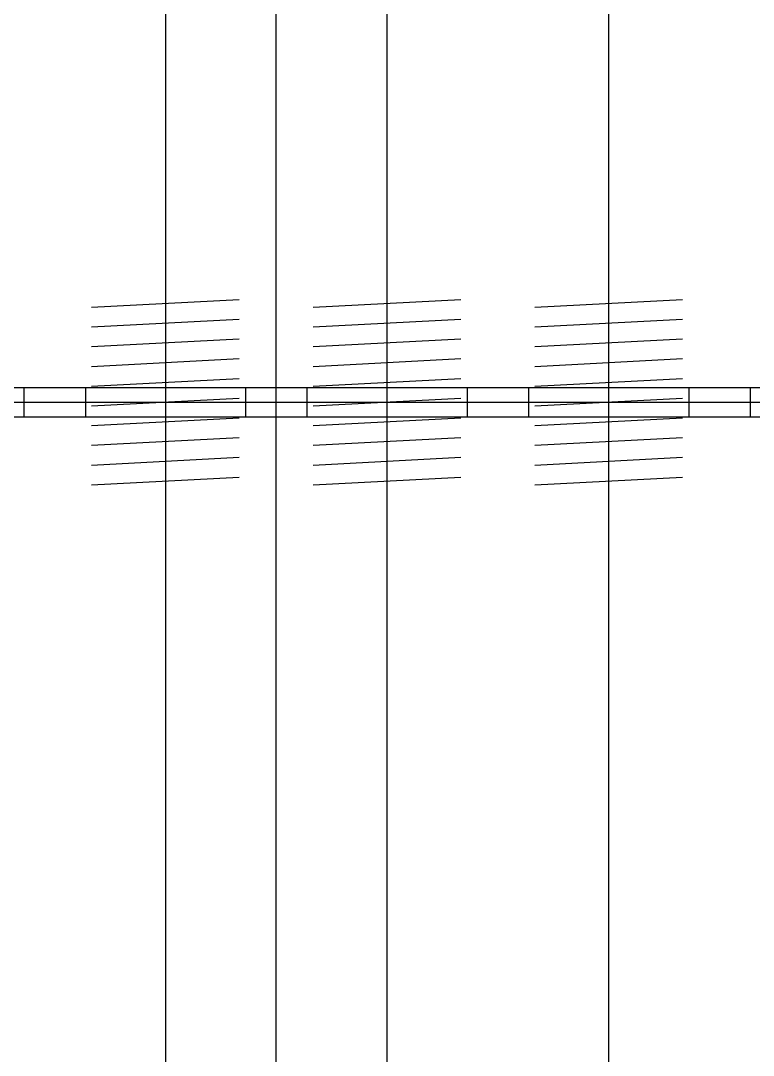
# Model space of a CAD drawing. Header units: millimetres. Extents: x 198973 to 319987, y 50799 to 202761.
# Drawn here: x 214412.5 to 214710, y 87438.4 to 87858.3 of the extents above; entities that cross this region are included whole.
import ezdxf

# ---------------------------------------------------------------- set-up
doc = ezdxf.new("R2010")
doc.units = ezdxf.units.MM
doc.header["$LTSCALE"] = 1000
doc.linetypes.add('CENTER', pattern=[2, 1.25, -0.25, 0.25, -0.25])
doc.linetypes.add('DOTE', pattern=[2.42, 2, -0.2, 0.02, -0.2])
doc.layers.add('DOTE', color=8, linetype='CENTER')
doc.layers.add('PUB_HATCH', color=8, linetype='Continuous')

msp = doc.modelspace()

# ---------------------------------------------------------------- linework, layer by layer
at = {"layer": 'DOTE', "linetype": 'DOTE'}
for p, q in [((214516.23, 87018.5), (214516.23, 88416.5)), ((213639.37, 87703.41), (217038.29, 87703.41))]:
    msp.add_line(p, q, dxfattribs=at)
at = {"layer": 'PUB_HATCH'}
for p, q in [((214471.23, 88214.41), (214471.23, 87192.41)), ((214561.23, 87192.41), (214561.23, 88214.41)), ((214651.23, 88214.41), (214651.23, 87192.41))]:
    msp.add_line(p, q, dxfattribs=at)
at = {"layer": 'PUB_HATCH', "ltscale": 0.5}
for p, q in [((214501.23, 87745.04), (214441.23, 87741.9)), ((214501.23, 87745.04), (214441.23, 87741.9)), ((214501.23, 87745.04), (214441.23, 87741.9)), ((214501.23, 87745.04), (214441.23, 87741.9)), ((214501.23, 87745.04), (214441.23, 87741.9)), ((214501.23, 87745.04), (214441.23, 87741.9)), ((214501.23, 87745.04), (214441.23, 87741.9)), ((214501.23, 87745.04), (214441.23, 87741.9)), ((214501.23, 87745.04), (214441.23, 87741.9)), ((214501.23, 87745.04), (214441.23, 87741.9)), ((214501.23, 87745.04), (214441.23, 87741.9)), ((214501.23, 87745.04), (214441.23, 87741.9)), ((214501.23, 87745.04), (214441.23, 87741.9)), ((214501.23, 87745.04), (214441.23, 87741.9)), ((214501.23, 87745.04), (214441.23, 87741.9)), ((214501.23, 87745.04), (214441.23, 87741.9)), ((214501.23, 87745.04), (214441.23, 87741.9)), ((214501.23, 87745.04), (214441.23, 87741.9)), ((214501.23, 87745.04), (214441.23, 87741.9)), ((214501.23, 87745.04), (214441.23, 87741.9)), ((214501.23, 87745.04), (214441.23, 87741.9)), ((214501.23, 87745.04), (214441.23, 87741.9)), ((214501.23, 87745.04), (214441.23, 87741.9)), ((214501.23, 87745.04), (214441.23, 87741.9)), ((214501.23, 87745.04), (214441.23, 87741.9)), ((214501.23, 87745.04), (214441.23, 87741.9)), ((214591.23, 87745.04), (214531.23, 87741.9)), ((214591.23, 87745.04), (214531.23, 87741.9)), ((214591.23, 87745.04), (214531.23, 87741.9)), ((214591.23, 87745.04), (214531.23, 87741.9)), ((214591.23, 87745.04), (214531.23, 87741.9)), ((214591.23, 87745.04), (214531.23, 87741.9)), ((214591.23, 87745.04), (214531.23, 87741.9)), ((214591.23, 87745.04), (214531.23, 87741.9)), ((214591.23, 87745.04), (214531.23, 87741.9)), ((214591.23, 87745.04), (214531.23, 87741.9)), ((214591.23, 87745.04), (214531.23, 87741.9)), ((214591.23, 87745.04), (214531.23, 87741.9)), ((214591.23, 87745.04), (214531.23, 87741.9)), ((214591.23, 87745.04), (214531.23, 87741.9)), ((214591.23, 87745.04), (214531.23, 87741.9)), ((214591.23, 87745.04), (214531.23, 87741.9)), ((214591.23, 87745.04), (214531.23, 87741.9)), ((214591.23, 87745.04), (214531.23, 87741.9)), ((214591.23, 87745.04), (214531.23, 87741.9)), ((214591.23, 87745.04), (214531.23, 87741.9)), ((214591.23, 87745.04), (214531.23, 87741.9)), ((214591.23, 87745.04), (214531.23, 87741.9)), ((214591.23, 87745.04), (214531.23, 87741.9)), ((214591.23, 87745.04), (214531.23, 87741.9)), ((214591.23, 87745.04), (214531.23, 87741.9)), ((214591.23, 87745.04), (214531.23, 87741.9)), ((214681.23, 87745.04), (214621.23, 87741.9)), ((214681.23, 87745.04), (214621.23, 87741.9)), ((214681.23, 87745.04), (214621.23, 87741.9)), ((214681.23, 87745.04), (214621.23, 87741.9)), ((214681.23, 87745.04), (214621.23, 87741.9)), ((214681.23, 87745.04), (214621.23, 87741.9)), ((214681.23, 87745.04), (214621.23, 87741.9)), ((214681.23, 87745.04), (214621.23, 87741.9)), ((214681.23, 87745.04), (214621.23, 87741.9)), ((214681.23, 87745.04), (214621.23, 87741.9)), ((214681.23, 87745.04), (214621.23, 87741.9)), ((214681.23, 87745.04), (214621.23, 87741.9)), ((214681.23, 87745.04), (214621.23, 87741.9)), ((214681.23, 87745.04), (214621.23, 87741.9)), ((214681.23, 87745.04), (214621.23, 87741.9)), ((214681.23, 87745.04), (214621.23, 87741.9)), ((214681.23, 87745.04), (214621.23, 87741.9)), ((214681.23, 87745.04), (214621.23, 87741.9)), ((214681.23, 87745.04), (214621.23, 87741.9)), ((214681.23, 87745.04), (214621.23, 87741.9)), ((214681.23, 87745.04), (214621.23, 87741.9)), ((214681.23, 87745.04), (214621.23, 87741.9)), ((214681.23, 87745.04), (214621.23, 87741.9)), ((214681.23, 87745.04), (214621.23, 87741.9)), ((214681.23, 87745.04), (214621.23, 87741.9)), ((214681.23, 87745.04), (214621.23, 87741.9)), ((214501.23, 87737.03), (214441.23, 87733.89)), ((214501.23, 87737.03), (214441.23, 87733.89)), ((214501.23, 87737.03), (214441.23, 87733.89)), ((214501.23, 87737.03), (214441.23, 87733.89)), ((214501.23, 87737.03), (214441.23, 87733.89)), ((214501.23, 87737.03), (214441.23, 87733.89)), ((214501.23, 87737.03), (214441.23, 87733.89)), ((214501.23, 87737.03), (214441.23, 87733.89)), ((214501.23, 87737.03), (214441.23, 87733.89)), ((214501.23, 87737.03), (214441.23, 87733.89)), ((214501.23, 87737.03), (214441.23, 87733.89)), ((214501.23, 87737.03), (214441.23, 87733.89)), ((214501.23, 87737.03), (214441.23, 87733.89)), ((214501.23, 87737.03), (214441.23, 87733.89)), ((214501.23, 87737.03), (214441.23, 87733.89)), ((214501.23, 87737.03), (214441.23, 87733.89)), ((214501.23, 87737.03), (214441.23, 87733.89)), ((214501.23, 87737.03), (214441.23, 87733.89)), ((214501.23, 87737.03), (214441.23, 87733.89)), ((214501.23, 87737.03), (214441.23, 87733.89)), ((214501.23, 87737.03), (214441.23, 87733.89)), ((214501.23, 87737.03), (214441.23, 87733.89)), ((214501.23, 87737.03), (214441.23, 87733.89)), ((214501.23, 87737.03), (214441.23, 87733.89)), ((214501.23, 87737.03), (214441.23, 87733.89)), ((214501.23, 87737.03), (214441.23, 87733.89)), ((214591.23, 87737.03), (214531.23, 87733.89)), ((214591.23, 87737.03), (214531.23, 87733.89)), ((214591.23, 87737.03), (214531.23, 87733.89)), ((214591.23, 87737.03), (214531.23, 87733.89)), ((214591.23, 87737.03), (214531.23, 87733.89)), ((214591.23, 87737.03), (214531.23, 87733.89)), ((214591.23, 87737.03), (214531.23, 87733.89)), ((214591.23, 87737.03), (214531.23, 87733.89)), ((214591.23, 87737.03), (214531.23, 87733.89)), ((214591.23, 87737.03), (214531.23, 87733.89)), ((214591.23, 87737.03), (214531.23, 87733.89)), ((214591.23, 87737.03), (214531.23, 87733.89)), ((214591.23, 87737.03), (214531.23, 87733.89)), ((214591.23, 87737.03), (214531.23, 87733.89)), ((214591.23, 87737.03), (214531.23, 87733.89)), ((214591.23, 87737.03), (214531.23, 87733.89)), ((214591.23, 87737.03), (214531.23, 87733.89)), ((214591.23, 87737.03), (214531.23, 87733.89)), ((214591.23, 87737.03), (214531.23, 87733.89)), ((214591.23, 87737.03), (214531.23, 87733.89)), ((214591.23, 87737.03), (214531.23, 87733.89)), ((214591.23, 87737.03), (214531.23, 87733.89)), ((214591.23, 87737.03), (214531.23, 87733.89)), ((214591.23, 87737.03), (214531.23, 87733.89)), ((214591.23, 87737.03), (214531.23, 87733.89)), ((214591.23, 87737.03), (214531.23, 87733.89)), ((214681.23, 87737.03), (214621.23, 87733.89)), ((214681.23, 87737.03), (214621.23, 87733.89)), ((214681.23, 87737.03), (214621.23, 87733.89)), ((214681.23, 87737.03), (214621.23, 87733.89)), ((214681.23, 87737.03), (214621.23, 87733.89)), ((214681.23, 87737.03), (214621.23, 87733.89)), ((214681.23, 87737.03), (214621.23, 87733.89)), ((214681.23, 87737.03), (214621.23, 87733.89)), ((214681.23, 87737.03), (214621.23, 87733.89)), ((214681.23, 87737.03), (214621.23, 87733.89)), ((214681.23, 87737.03), (214621.23, 87733.89)), ((214681.23, 87737.03), (214621.23, 87733.89)), ((214681.23, 87737.03), (214621.23, 87733.89)), ((214681.23, 87737.03), (214621.23, 87733.89)), ((214681.23, 87737.03), (214621.23, 87733.89)), ((214681.23, 87737.03), (214621.23, 87733.89)), ((214681.23, 87737.03), (214621.23, 87733.89)), ((214681.23, 87737.03), (214621.23, 87733.89)), ((214681.23, 87737.03), (214621.23, 87733.89)), ((214681.23, 87737.03), (214621.23, 87733.89)), ((214681.23, 87737.03), (214621.23, 87733.89)), ((214681.23, 87737.03), (214621.23, 87733.89)), ((214681.23, 87737.03), (214621.23, 87733.89)), ((214681.23, 87737.03), (214621.23, 87733.89)), ((214681.23, 87737.03), (214621.23, 87733.89)), ((214681.23, 87737.03), (214621.23, 87733.89)), ((214501.23, 87729.02), (214441.23, 87725.88)), ((214501.23, 87729.02), (214441.23, 87725.88)), ((214501.23, 87729.02), (214441.23, 87725.88)), ((214501.23, 87729.02), (214441.23, 87725.88)), ((214501.23, 87729.02), (214441.23, 87725.88)), ((214501.23, 87729.02), (214441.23, 87725.88)), ((214501.23, 87729.02), (214441.23, 87725.88)), ((214501.23, 87729.02), (214441.23, 87725.88)), ((214501.23, 87729.02), (214441.23, 87725.88)), ((214501.23, 87729.02), (214441.23, 87725.88)), ((214501.23, 87729.02), (214441.23, 87725.88)), ((214501.23, 87729.02), (214441.23, 87725.88)), ((214501.23, 87729.02), (214441.23, 87725.88)), ((214501.23, 87729.02), (214441.23, 87725.88)), ((214501.23, 87729.02), (214441.23, 87725.88)), ((214501.23, 87729.02), (214441.23, 87725.88)), ((214501.23, 87729.02), (214441.23, 87725.88)), ((214501.23, 87729.02), (214441.23, 87725.88)), ((214501.23, 87729.02), (214441.23, 87725.88)), ((214501.23, 87729.02), (214441.23, 87725.88)), ((214501.23, 87729.02), (214441.23, 87725.88)), ((214501.23, 87729.02), (214441.23, 87725.88)), ((214501.23, 87729.02), (214441.23, 87725.88)), ((214501.23, 87729.02), (214441.23, 87725.88)), ((214501.23, 87729.02), (214441.23, 87725.88)), ((214501.23, 87729.02), (214441.23, 87725.88)), ((214591.23, 87729.02), (214531.23, 87725.88)), ((214591.23, 87729.02), (214531.23, 87725.88)), ((214591.23, 87729.02), (214531.23, 87725.88)), ((214591.23, 87729.02), (214531.23, 87725.88)), ((214591.23, 87729.02), (214531.23, 87725.88)), ((214591.23, 87729.02), (214531.23, 87725.88)), ((214591.23, 87729.02), (214531.23, 87725.88)), ((214591.23, 87729.02), (214531.23, 87725.88)), ((214591.23, 87729.02), (214531.23, 87725.88)), ((214591.23, 87729.02), (214531.23, 87725.88)), ((214591.23, 87729.02), (214531.23, 87725.88)), ((214591.23, 87729.02), (214531.23, 87725.88)), ((214591.23, 87729.02), (214531.23, 87725.88)), ((214591.23, 87729.02), (214531.23, 87725.88)), ((214591.23, 87729.02), (214531.23, 87725.88)), ((214591.23, 87729.02), (214531.23, 87725.88)), ((214591.23, 87729.02), (214531.23, 87725.88)), ((214591.23, 87729.02), (214531.23, 87725.88)), ((214591.23, 87729.02), (214531.23, 87725.88)), ((214591.23, 87729.02), (214531.23, 87725.88)), ((214591.23, 87729.02), (214531.23, 87725.88)), ((214591.23, 87729.02), (214531.23, 87725.88)), ((214591.23, 87729.02), (214531.23, 87725.88)), ((214591.23, 87729.02), (214531.23, 87725.88)), ((214591.23, 87729.02), (214531.23, 87725.88)), ((214591.23, 87729.02), (214531.23, 87725.88)), ((214681.23, 87729.02), (214621.23, 87725.88)), ((214681.23, 87729.02), (214621.23, 87725.88)), ((214681.23, 87729.02), (214621.23, 87725.88)), ((214681.23, 87729.02), (214621.23, 87725.88)), ((214681.23, 87729.02), (214621.23, 87725.88)), ((214681.23, 87729.02), (214621.23, 87725.88)), ((214681.23, 87729.02), (214621.23, 87725.88)), ((214681.23, 87729.02), (214621.23, 87725.88)), ((214681.23, 87729.02), (214621.23, 87725.88)), ((214681.23, 87729.02), (214621.23, 87725.88)), ((214681.23, 87729.02), (214621.23, 87725.88)), ((214681.23, 87729.02), (214621.23, 87725.88)), ((214681.23, 87729.02), (214621.23, 87725.88)), ((214681.23, 87729.02), (214621.23, 87725.88)), ((214681.23, 87729.02), (214621.23, 87725.88)), ((214681.23, 87729.02), (214621.23, 87725.88)), ((214681.23, 87729.02), (214621.23, 87725.88)), ((214681.23, 87729.02), (214621.23, 87725.88)), ((214681.23, 87729.02), (214621.23, 87725.88)), ((214681.23, 87729.02), (214621.23, 87725.88)), ((214681.23, 87729.02), (214621.23, 87725.88)), ((214681.23, 87729.02), (214621.23, 87725.88)), ((214681.23, 87729.02), (214621.23, 87725.88)), ((214681.23, 87729.02), (214621.23, 87725.88)), ((214681.23, 87729.02), (214621.23, 87725.88)), ((214681.23, 87729.02), (214621.23, 87725.88)), ((214501.23, 87721.01), (214441.23, 87717.86)), ((214501.23, 87721.01), (214441.23, 87717.86)), ((214501.23, 87721.01), (214441.23, 87717.86)), ((214501.23, 87721.01), (214441.23, 87717.86)), ((214501.23, 87721.01), (214441.23, 87717.86)), ((214501.23, 87721.01), (214441.23, 87717.86)), ((214501.23, 87721.01), (214441.23, 87717.86)), ((214501.23, 87721.01), (214441.23, 87717.86)), ((214501.23, 87721.01), (214441.23, 87717.86)), ((214501.23, 87721.01), (214441.23, 87717.86)), ((214501.23, 87721.01), (214441.23, 87717.86)), ((214501.23, 87721.01), (214441.23, 87717.86)), ((214501.23, 87721.01), (214441.23, 87717.86)), ((214501.23, 87721.01), (214441.23, 87717.86)), ((214501.23, 87721.01), (214441.23, 87717.86)), ((214501.23, 87721.01), (214441.23, 87717.86)), ((214501.23, 87721.01), (214441.23, 87717.86)), ((214501.23, 87721.01), (214441.23, 87717.86)), ((214501.23, 87721.01), (214441.23, 87717.86)), ((214501.23, 87721.01), (214441.23, 87717.86)), ((214501.23, 87721.01), (214441.23, 87717.86)), ((214501.23, 87721.01), (214441.23, 87717.86)), ((214501.23, 87721.01), (214441.23, 87717.86)), ((214501.23, 87721.01), (214441.23, 87717.86)), ((214501.23, 87721.01), (214441.23, 87717.86)), ((214501.23, 87721.01), (214441.23, 87717.86)), ((214591.23, 87721.01), (214531.23, 87717.86)), ((214591.23, 87721.01), (214531.23, 87717.86)), ((214591.23, 87721.01), (214531.23, 87717.86)), ((214591.23, 87721.01), (214531.23, 87717.86)), ((214591.23, 87721.01), (214531.23, 87717.86)), ((214591.23, 87721.01), (214531.23, 87717.86)), ((214591.23, 87721.01), (214531.23, 87717.86)), ((214591.23, 87721.01), (214531.23, 87717.86)), ((214591.23, 87721.01), (214531.23, 87717.86)), ((214591.23, 87721.01), (214531.23, 87717.86)), ((214591.23, 87721.01), (214531.23, 87717.86)), ((214591.23, 87721.01), (214531.23, 87717.86)), ((214591.23, 87721.01), (214531.23, 87717.86)), ((214591.23, 87721.01), (214531.23, 87717.86)), ((214591.23, 87721.01), (214531.23, 87717.86)), ((214591.23, 87721.01), (214531.23, 87717.86)), ((214591.23, 87721.01), (214531.23, 87717.86)), ((214591.23, 87721.01), (214531.23, 87717.86)), ((214591.23, 87721.01), (214531.23, 87717.86)), ((214591.23, 87721.01), (214531.23, 87717.86)), ((214591.23, 87721.01), (214531.23, 87717.86)), ((214591.23, 87721.01), (214531.23, 87717.86)), ((214591.23, 87721.01), (214531.23, 87717.86)), ((214591.23, 87721.01), (214531.23, 87717.86)), ((214591.23, 87721.01), (214531.23, 87717.86)), ((214591.23, 87721.01), (214531.23, 87717.86)), ((214681.23, 87721.01), (214621.23, 87717.86)), ((214681.23, 87721.01), (214621.23, 87717.86)), ((214681.23, 87721.01), (214621.23, 87717.86)), ((214681.23, 87721.01), (214621.23, 87717.86)), ((214681.23, 87721.01), (214621.23, 87717.86)), ((214681.23, 87721.01), (214621.23, 87717.86)), ((214681.23, 87721.01), (214621.23, 87717.86)), ((214681.23, 87721.01), (214621.23, 87717.86)), ((214681.23, 87721.01), (214621.23, 87717.86)), ((214681.23, 87721.01), (214621.23, 87717.86)), ((214681.23, 87721.01), (214621.23, 87717.86)), ((214681.23, 87721.01), (214621.23, 87717.86)), ((214681.23, 87721.01), (214621.23, 87717.86)), ((214681.23, 87721.01), (214621.23, 87717.86)), ((214681.23, 87721.01), (214621.23, 87717.86)), ((214681.23, 87721.01), (214621.23, 87717.86)), ((214681.23, 87721.01), (214621.23, 87717.86)), ((214681.23, 87721.01), (214621.23, 87717.86)), ((214681.23, 87721.01), (214621.23, 87717.86)), ((214681.23, 87721.01), (214621.23, 87717.86)), ((214681.23, 87721.01), (214621.23, 87717.86)), ((214681.23, 87721.01), (214621.23, 87717.86)), ((214681.23, 87721.01), (214621.23, 87717.86)), ((214681.23, 87721.01), (214621.23, 87717.86)), ((214681.23, 87721.01), (214621.23, 87717.86)), ((214681.23, 87721.01), (214621.23, 87717.86)), ((214501.23, 87713), (214441.23, 87709.85)), ((214501.23, 87713), (214441.23, 87709.85)), ((214501.23, 87713), (214441.23, 87709.85)), ((214501.23, 87713), (214441.23, 87709.85)), ((214501.23, 87713), (214441.23, 87709.85)), ((214501.23, 87713), (214441.23, 87709.85)), ((214501.23, 87713), (214441.23, 87709.85)), ((214501.23, 87713), (214441.23, 87709.85)), ((214501.23, 87713), (214441.23, 87709.85)), ((214501.23, 87713), (214441.23, 87709.85)), ((214501.23, 87713), (214441.23, 87709.85)), ((214501.23, 87713), (214441.23, 87709.85)), ((214501.23, 87713), (214441.23, 87709.85)), ((214501.23, 87713), (214441.23, 87709.85)), ((214501.23, 87713), (214441.23, 87709.85)), ((214501.23, 87713), (214441.23, 87709.85)), ((214501.23, 87713), (214441.23, 87709.85)), ((214501.23, 87713), (214441.23, 87709.85)), ((214501.23, 87713), (214441.23, 87709.85)), ((214501.23, 87713), (214441.23, 87709.85)), ((214501.23, 87713), (214441.23, 87709.85)), ((214501.23, 87713), (214441.23, 87709.85)), ((214501.23, 87713), (214441.23, 87709.85)), ((214501.23, 87713), (214441.23, 87709.85)), ((214501.23, 87713), (214441.23, 87709.85)), ((214501.23, 87713), (214441.23, 87709.85)), ((214591.23, 87713), (214531.23, 87709.85)), ((214591.23, 87713), (214531.23, 87709.85)), ((214591.23, 87713), (214531.23, 87709.85)), ((214591.23, 87713), (214531.23, 87709.85)), ((214591.23, 87713), (214531.23, 87709.85)), ((214591.23, 87713), (214531.23, 87709.85)), ((214591.23, 87713), (214531.23, 87709.85)), ((214591.23, 87713), (214531.23, 87709.85)), ((214591.23, 87713), (214531.23, 87709.85)), ((214591.23, 87713), (214531.23, 87709.85)), ((214591.23, 87713), (214531.23, 87709.85)), ((214591.23, 87713), (214531.23, 87709.85)), ((214591.23, 87713), (214531.23, 87709.85)), ((214591.23, 87713), (214531.23, 87709.85)), ((214591.23, 87713), (214531.23, 87709.85)), ((214591.23, 87713), (214531.23, 87709.85)), ((214591.23, 87713), (214531.23, 87709.85)), ((214591.23, 87713), (214531.23, 87709.85)), ((214591.23, 87713), (214531.23, 87709.85)), ((214591.23, 87713), (214531.23, 87709.85)), ((214591.23, 87713), (214531.23, 87709.85)), ((214591.23, 87713), (214531.23, 87709.85)), ((214591.23, 87713), (214531.23, 87709.85)), ((214591.23, 87713), (214531.23, 87709.85)), ((214591.23, 87713), (214531.23, 87709.85)), ((214591.23, 87713), (214531.23, 87709.85)), ((214681.23, 87713), (214621.23, 87709.85)), ((214681.23, 87713), (214621.23, 87709.85)), ((214681.23, 87713), (214621.23, 87709.85)), ((214681.23, 87713), (214621.23, 87709.85)), ((214681.23, 87713), (214621.23, 87709.85)), ((214681.23, 87713), (214621.23, 87709.85)), ((214681.23, 87713), (214621.23, 87709.85)), ((214681.23, 87713), (214621.23, 87709.85)), ((214681.23, 87713), (214621.23, 87709.85)), ((214681.23, 87713), (214621.23, 87709.85)), ((214681.23, 87713), (214621.23, 87709.85)), ((214681.23, 87713), (214621.23, 87709.85)), ((214681.23, 87713), (214621.23, 87709.85)), ((214681.23, 87713), (214621.23, 87709.85)), ((214681.23, 87713), (214621.23, 87709.85)), ((214681.23, 87713), (214621.23, 87709.85)), ((214681.23, 87713), (214621.23, 87709.85)), ((214681.23, 87713), (214621.23, 87709.85)), ((214681.23, 87713), (214621.23, 87709.85)), ((214681.23, 87713), (214621.23, 87709.85)), ((214681.23, 87713), (214621.23, 87709.85)), ((214681.23, 87713), (214621.23, 87709.85)), ((214681.23, 87713), (214621.23, 87709.85)), ((214681.23, 87713), (214621.23, 87709.85)), ((214681.23, 87713), (214621.23, 87709.85)), ((214681.23, 87713), (214621.23, 87709.85)), ((213631.23, 87709.41), (215406.23, 87709.41)), ((214413.73, 87709.41), (214413.73, 87697.41)), ((214438.73, 87709.41), (214438.73, 87697.41)), ((214503.73, 87709.41), (214503.73, 87697.41)), ((214528.73, 87709.41), (214528.73, 87697.41)), ((214593.73, 87709.41), (214593.73, 87697.41)), ((214618.73, 87709.41), (214618.73, 87697.41)), ((214683.73, 87709.41), (214683.73, 87697.41)), ((214708.73, 87709.41), (214708.73, 87697.41)), ((213675.1, 87703.41), (215368.26, 87703.41)), ((214501.23, 87704.99), (214441.23, 87701.84)), ((214501.23, 87704.99), (214441.23, 87701.84)), ((214501.23, 87704.99), (214441.23, 87701.84)), ((214501.23, 87704.99), (214441.23, 87701.84)), ((214501.23, 87704.99), (214441.23, 87701.84)), ((214501.23, 87704.99), (214441.23, 87701.84)), ((214501.23, 87704.99), (214441.23, 87701.84)), ((214501.23, 87704.99), (214441.23, 87701.84)), ((214501.23, 87704.99), (214441.23, 87701.84)), ((214501.23, 87704.99), (214441.23, 87701.84)), ((214501.23, 87704.99), (214441.23, 87701.84)), ((214501.23, 87704.99), (214441.23, 87701.84)), ((214501.23, 87704.99), (214441.23, 87701.84)), ((214501.23, 87704.99), (214441.23, 87701.84)), ((214501.23, 87704.99), (214441.23, 87701.84)), ((214501.23, 87704.99), (214441.23, 87701.84)), ((214501.23, 87704.99), (214441.23, 87701.84)), ((214501.23, 87704.99), (214441.23, 87701.84)), ((214501.23, 87704.99), (214441.23, 87701.84)), ((214501.23, 87704.99), (214441.23, 87701.84)), ((214501.23, 87704.99), (214441.23, 87701.84)), ((214501.23, 87704.99), (214441.23, 87701.84)), ((214501.23, 87704.99), (214441.23, 87701.84)), ((214501.23, 87704.99), (214441.23, 87701.84)), ((214501.23, 87704.99), (214441.23, 87701.84)), ((214501.23, 87704.99), (214441.23, 87701.84)), ((214591.23, 87704.99), (214531.23, 87701.84)), ((214591.23, 87704.99), (214531.23, 87701.84)), ((214591.23, 87704.99), (214531.23, 87701.84)), ((214591.23, 87704.99), (214531.23, 87701.84)), ((214591.23, 87704.99), (214531.23, 87701.84)), ((214591.23, 87704.99), (214531.23, 87701.84)), ((214591.23, 87704.99), (214531.23, 87701.84)), ((214591.23, 87704.99), (214531.23, 87701.84)), ((214591.23, 87704.99), (214531.23, 87701.84)), ((214591.23, 87704.99), (214531.23, 87701.84)), ((214591.23, 87704.99), (214531.23, 87701.84)), ((214591.23, 87704.99), (214531.23, 87701.84)), ((214591.23, 87704.99), (214531.23, 87701.84)), ((214591.23, 87704.99), (214531.23, 87701.84)), ((214591.23, 87704.99), (214531.23, 87701.84)), ((214591.23, 87704.99), (214531.23, 87701.84)), ((214591.23, 87704.99), (214531.23, 87701.84)), ((214591.23, 87704.99), (214531.23, 87701.84)), ((214591.23, 87704.99), (214531.23, 87701.84)), ((214591.23, 87704.99), (214531.23, 87701.84)), ((214591.23, 87704.99), (214531.23, 87701.84)), ((214591.23, 87704.99), (214531.23, 87701.84)), ((214591.23, 87704.99), (214531.23, 87701.84)), ((214591.23, 87704.99), (214531.23, 87701.84)), ((214591.23, 87704.99), (214531.23, 87701.84)), ((214591.23, 87704.99), (214531.23, 87701.84)), ((214681.23, 87704.99), (214621.23, 87701.84)), ((214681.23, 87704.99), (214621.23, 87701.84)), ((214681.23, 87704.99), (214621.23, 87701.84)), ((214681.23, 87704.99), (214621.23, 87701.84)), ((214681.23, 87704.99), (214621.23, 87701.84)), ((214681.23, 87704.99), (214621.23, 87701.84)), ((214681.23, 87704.99), (214621.23, 87701.84)), ((214681.23, 87704.99), (214621.23, 87701.84)), ((214681.23, 87704.99), (214621.23, 87701.84)), ((214681.23, 87704.99), (214621.23, 87701.84)), ((214681.23, 87704.99), (214621.23, 87701.84)), ((214681.23, 87704.99), (214621.23, 87701.84)), ((214681.23, 87704.99), (214621.23, 87701.84)), ((214681.23, 87704.99), (214621.23, 87701.84)), ((214681.23, 87704.99), (214621.23, 87701.84)), ((214681.23, 87704.99), (214621.23, 87701.84)), ((214681.23, 87704.99), (214621.23, 87701.84)), ((214681.23, 87704.99), (214621.23, 87701.84)), ((214681.23, 87704.99), (214621.23, 87701.84)), ((214681.23, 87704.99), (214621.23, 87701.84)), ((214681.23, 87704.99), (214621.23, 87701.84)), ((214681.23, 87704.99), (214621.23, 87701.84)), ((214681.23, 87704.99), (214621.23, 87701.84)), ((214681.23, 87704.99), (214621.23, 87701.84)), ((214681.23, 87704.99), (214621.23, 87701.84)), ((214681.23, 87704.99), (214621.23, 87701.84)), ((215406.23, 87697.41), (213631.23, 87697.41)), ((214501.23, 87696.98), (214441.23, 87693.83)), ((214501.23, 87696.98), (214441.23, 87693.83)), ((214501.23, 87696.98), (214441.23, 87693.83)), ((214501.23, 87696.98), (214441.23, 87693.83)), ((214501.23, 87696.98), (214441.23, 87693.83)), ((214501.23, 87696.98), (214441.23, 87693.83)), ((214501.23, 87696.98), (214441.23, 87693.83)), ((214501.23, 87696.98), (214441.23, 87693.83)), ((214501.23, 87696.98), (214441.23, 87693.83)), ((214501.23, 87696.98), (214441.23, 87693.83)), ((214501.23, 87696.98), (214441.23, 87693.83)), ((214501.23, 87696.98), (214441.23, 87693.83)), ((214501.23, 87696.98), (214441.23, 87693.83)), ((214501.23, 87696.98), (214441.23, 87693.83)), ((214501.23, 87696.98), (214441.23, 87693.83)), ((214501.23, 87696.98), (214441.23, 87693.83)), ((214501.23, 87696.98), (214441.23, 87693.83)), ((214501.23, 87696.98), (214441.23, 87693.83)), ((214501.23, 87696.98), (214441.23, 87693.83)), ((214501.23, 87696.98), (214441.23, 87693.83)), ((214501.23, 87696.98), (214441.23, 87693.83)), ((214501.23, 87696.98), (214441.23, 87693.83)), ((214501.23, 87696.98), (214441.23, 87693.83)), ((214501.23, 87696.98), (214441.23, 87693.83)), ((214501.23, 87696.98), (214441.23, 87693.83)), ((214501.23, 87696.98), (214441.23, 87693.83)), ((214591.23, 87696.98), (214531.23, 87693.83)), ((214591.23, 87696.98), (214531.23, 87693.83)), ((214591.23, 87696.98), (214531.23, 87693.83)), ((214591.23, 87696.98), (214531.23, 87693.83)), ((214591.23, 87696.98), (214531.23, 87693.83)), ((214591.23, 87696.98), (214531.23, 87693.83)), ((214591.23, 87696.98), (214531.23, 87693.83)), ((214591.23, 87696.98), (214531.23, 87693.83)), ((214591.23, 87696.98), (214531.23, 87693.83)), ((214591.23, 87696.98), (214531.23, 87693.83)), ((214591.23, 87696.98), (214531.23, 87693.83)), ((214591.23, 87696.98), (214531.23, 87693.83)), ((214591.23, 87696.98), (214531.23, 87693.83)), ((214591.23, 87696.98), (214531.23, 87693.83)), ((214591.23, 87696.98), (214531.23, 87693.83)), ((214591.23, 87696.98), (214531.23, 87693.83)), ((214591.23, 87696.98), (214531.23, 87693.83)), ((214591.23, 87696.98), (214531.23, 87693.83)), ((214591.23, 87696.98), (214531.23, 87693.83)), ((214591.23, 87696.98), (214531.23, 87693.83)), ((214591.23, 87696.98), (214531.23, 87693.83)), ((214591.23, 87696.98), (214531.23, 87693.83)), ((214591.23, 87696.98), (214531.23, 87693.83)), ((214591.23, 87696.98), (214531.23, 87693.83)), ((214591.23, 87696.98), (214531.23, 87693.83)), ((214591.23, 87696.98), (214531.23, 87693.83)), ((214681.23, 87696.98), (214621.23, 87693.83)), ((214681.23, 87696.98), (214621.23, 87693.83)), ((214681.23, 87696.98), (214621.23, 87693.83)), ((214681.23, 87696.98), (214621.23, 87693.83)), ((214681.23, 87696.98), (214621.23, 87693.83)), ((214681.23, 87696.98), (214621.23, 87693.83)), ((214681.23, 87696.98), (214621.23, 87693.83)), ((214681.23, 87696.98), (214621.23, 87693.83)), ((214681.23, 87696.98), (214621.23, 87693.83)), ((214681.23, 87696.98), (214621.23, 87693.83)), ((214681.23, 87696.98), (214621.23, 87693.83)), ((214681.23, 87696.98), (214621.23, 87693.83)), ((214681.23, 87696.98), (214621.23, 87693.83)), ((214681.23, 87696.98), (214621.23, 87693.83)), ((214681.23, 87696.98), (214621.23, 87693.83)), ((214681.23, 87696.98), (214621.23, 87693.83)), ((214681.23, 87696.98), (214621.23, 87693.83)), ((214681.23, 87696.98), (214621.23, 87693.83)), ((214681.23, 87696.98), (214621.23, 87693.83)), ((214681.23, 87696.98), (214621.23, 87693.83)), ((214681.23, 87696.98), (214621.23, 87693.83)), ((214681.23, 87696.98), (214621.23, 87693.83)), ((214681.23, 87696.98), (214621.23, 87693.83)), ((214681.23, 87696.98), (214621.23, 87693.83)), ((214681.23, 87696.98), (214621.23, 87693.83)), ((214681.23, 87696.98), (214621.23, 87693.83)), ((214501.23, 87688.97), (214441.23, 87685.82)), ((214501.23, 87688.97), (214441.23, 87685.82)), ((214501.23, 87688.97), (214441.23, 87685.82)), ((214501.23, 87688.97), (214441.23, 87685.82)), ((214501.23, 87688.97), (214441.23, 87685.82)), ((214501.23, 87688.97), (214441.23, 87685.82)), ((214501.23, 87688.97), (214441.23, 87685.82)), ((214501.23, 87688.97), (214441.23, 87685.82)), ((214501.23, 87688.97), (214441.23, 87685.82)), ((214501.23, 87688.97), (214441.23, 87685.82)), ((214501.23, 87688.97), (214441.23, 87685.82)), ((214501.23, 87688.97), (214441.23, 87685.82)), ((214501.23, 87688.97), (214441.23, 87685.82)), ((214501.23, 87688.97), (214441.23, 87685.82)), ((214501.23, 87688.97), (214441.23, 87685.82)), ((214501.23, 87688.97), (214441.23, 87685.82)), ((214501.23, 87688.97), (214441.23, 87685.82)), ((214501.23, 87688.97), (214441.23, 87685.82)), ((214501.23, 87688.97), (214441.23, 87685.82)), ((214501.23, 87688.97), (214441.23, 87685.82)), ((214501.23, 87688.97), (214441.23, 87685.82)), ((214501.23, 87688.97), (214441.23, 87685.82)), ((214501.23, 87688.97), (214441.23, 87685.82)), ((214501.23, 87688.97), (214441.23, 87685.82)), ((214501.23, 87688.97), (214441.23, 87685.82)), ((214501.23, 87688.97), (214441.23, 87685.82)), ((214591.23, 87688.97), (214531.23, 87685.82)), ((214591.23, 87688.97), (214531.23, 87685.82)), ((214591.23, 87688.97), (214531.23, 87685.82)), ((214591.23, 87688.97), (214531.23, 87685.82)), ((214591.23, 87688.97), (214531.23, 87685.82)), ((214591.23, 87688.97), (214531.23, 87685.82)), ((214591.23, 87688.97), (214531.23, 87685.82)), ((214591.23, 87688.97), (214531.23, 87685.82)), ((214591.23, 87688.97), (214531.23, 87685.82)), ((214591.23, 87688.97), (214531.23, 87685.82)), ((214591.23, 87688.97), (214531.23, 87685.82)), ((214591.23, 87688.97), (214531.23, 87685.82)), ((214591.23, 87688.97), (214531.23, 87685.82)), ((214591.23, 87688.97), (214531.23, 87685.82)), ((214591.23, 87688.97), (214531.23, 87685.82)), ((214591.23, 87688.97), (214531.23, 87685.82)), ((214591.23, 87688.97), (214531.23, 87685.82)), ((214591.23, 87688.97), (214531.23, 87685.82)), ((214591.23, 87688.97), (214531.23, 87685.82)), ((214591.23, 87688.97), (214531.23, 87685.82)), ((214591.23, 87688.97), (214531.23, 87685.82)), ((214591.23, 87688.97), (214531.23, 87685.82)), ((214591.23, 87688.97), (214531.23, 87685.82)), ((214591.23, 87688.97), (214531.23, 87685.82)), ((214591.23, 87688.97), (214531.23, 87685.82)), ((214591.23, 87688.97), (214531.23, 87685.82)), ((214681.23, 87688.97), (214621.23, 87685.82)), ((214681.23, 87688.97), (214621.23, 87685.82)), ((214681.23, 87688.97), (214621.23, 87685.82)), ((214681.23, 87688.97), (214621.23, 87685.82)), ((214681.23, 87688.97), (214621.23, 87685.82)), ((214681.23, 87688.97), (214621.23, 87685.82)), ((214681.23, 87688.97), (214621.23, 87685.82)), ((214681.23, 87688.97), (214621.23, 87685.82)), ((214681.23, 87688.97), (214621.23, 87685.82)), ((214681.23, 87688.97), (214621.23, 87685.82)), ((214681.23, 87688.97), (214621.23, 87685.82)), ((214681.23, 87688.97), (214621.23, 87685.82)), ((214681.23, 87688.97), (214621.23, 87685.82)), ((214681.23, 87688.97), (214621.23, 87685.82)), ((214681.23, 87688.97), (214621.23, 87685.82)), ((214681.23, 87688.97), (214621.23, 87685.82)), ((214681.23, 87688.97), (214621.23, 87685.82)), ((214681.23, 87688.97), (214621.23, 87685.82)), ((214681.23, 87688.97), (214621.23, 87685.82)), ((214681.23, 87688.97), (214621.23, 87685.82)), ((214681.23, 87688.97), (214621.23, 87685.82)), ((214681.23, 87688.97), (214621.23, 87685.82)), ((214681.23, 87688.97), (214621.23, 87685.82)), ((214681.23, 87688.97), (214621.23, 87685.82)), ((214681.23, 87688.97), (214621.23, 87685.82)), ((214681.23, 87688.97), (214621.23, 87685.82)), ((214501.23, 87680.95), (214441.23, 87677.81)), ((214501.23, 87680.95), (214441.23, 87677.81)), ((214501.23, 87680.95), (214441.23, 87677.81)), ((214501.23, 87680.95), (214441.23, 87677.81)), ((214501.23, 87680.95), (214441.23, 87677.81)), ((214501.23, 87680.95), (214441.23, 87677.81)), ((214501.23, 87680.95), (214441.23, 87677.81)), ((214501.23, 87680.95), (214441.23, 87677.81)), ((214501.23, 87680.95), (214441.23, 87677.81)), ((214501.23, 87680.95), (214441.23, 87677.81)), ((214501.23, 87680.95), (214441.23, 87677.81)), ((214501.23, 87680.95), (214441.23, 87677.81)), ((214501.23, 87680.95), (214441.23, 87677.81)), ((214501.23, 87680.95), (214441.23, 87677.81)), ((214501.23, 87680.95), (214441.23, 87677.81)), ((214501.23, 87680.95), (214441.23, 87677.81)), ((214501.23, 87680.95), (214441.23, 87677.81)), ((214501.23, 87680.95), (214441.23, 87677.81)), ((214501.23, 87680.95), (214441.23, 87677.81)), ((214501.23, 87680.95), (214441.23, 87677.81)), ((214501.23, 87680.95), (214441.23, 87677.81)), ((214501.23, 87680.95), (214441.23, 87677.81)), ((214501.23, 87680.95), (214441.23, 87677.81)), ((214501.23, 87680.95), (214441.23, 87677.81)), ((214501.23, 87680.95), (214441.23, 87677.81)), ((214501.23, 87680.95), (214441.23, 87677.81)), ((214591.23, 87680.95), (214531.23, 87677.81)), ((214591.23, 87680.95), (214531.23, 87677.81)), ((214591.23, 87680.95), (214531.23, 87677.81)), ((214591.23, 87680.95), (214531.23, 87677.81)), ((214591.23, 87680.95), (214531.23, 87677.81)), ((214591.23, 87680.95), (214531.23, 87677.81)), ((214591.23, 87680.95), (214531.23, 87677.81)), ((214591.23, 87680.95), (214531.23, 87677.81)), ((214591.23, 87680.95), (214531.23, 87677.81)), ((214591.23, 87680.95), (214531.23, 87677.81)), ((214591.23, 87680.95), (214531.23, 87677.81)), ((214591.23, 87680.95), (214531.23, 87677.81)), ((214591.23, 87680.95), (214531.23, 87677.81)), ((214591.23, 87680.95), (214531.23, 87677.81)), ((214591.23, 87680.95), (214531.23, 87677.81)), ((214591.23, 87680.95), (214531.23, 87677.81)), ((214591.23, 87680.95), (214531.23, 87677.81)), ((214591.23, 87680.95), (214531.23, 87677.81)), ((214591.23, 87680.95), (214531.23, 87677.81)), ((214591.23, 87680.95), (214531.23, 87677.81)), ((214591.23, 87680.95), (214531.23, 87677.81)), ((214591.23, 87680.95), (214531.23, 87677.81)), ((214591.23, 87680.95), (214531.23, 87677.81)), ((214591.23, 87680.95), (214531.23, 87677.81)), ((214591.23, 87680.95), (214531.23, 87677.81)), ((214591.23, 87680.95), (214531.23, 87677.81)), ((214681.23, 87680.95), (214621.23, 87677.81)), ((214681.23, 87680.95), (214621.23, 87677.81)), ((214681.23, 87680.95), (214621.23, 87677.81)), ((214681.23, 87680.95), (214621.23, 87677.81)), ((214681.23, 87680.95), (214621.23, 87677.81)), ((214681.23, 87680.95), (214621.23, 87677.81)), ((214681.23, 87680.95), (214621.23, 87677.81)), ((214681.23, 87680.95), (214621.23, 87677.81)), ((214681.23, 87680.95), (214621.23, 87677.81)), ((214681.23, 87680.95), (214621.23, 87677.81)), ((214681.23, 87680.95), (214621.23, 87677.81)), ((214681.23, 87680.95), (214621.23, 87677.81)), ((214681.23, 87680.95), (214621.23, 87677.81)), ((214681.23, 87680.95), (214621.23, 87677.81)), ((214681.23, 87680.95), (214621.23, 87677.81)), ((214681.23, 87680.95), (214621.23, 87677.81)), ((214681.23, 87680.95), (214621.23, 87677.81)), ((214681.23, 87680.95), (214621.23, 87677.81)), ((214681.23, 87680.95), (214621.23, 87677.81)), ((214681.23, 87680.95), (214621.23, 87677.81)), ((214681.23, 87680.95), (214621.23, 87677.81)), ((214681.23, 87680.95), (214621.23, 87677.81)), ((214681.23, 87680.95), (214621.23, 87677.81)), ((214681.23, 87680.95), (214621.23, 87677.81)), ((214681.23, 87680.95), (214621.23, 87677.81)), ((214681.23, 87680.95), (214621.23, 87677.81)), ((214501.23, 87672.94), (214441.23, 87669.8)), ((214501.23, 87672.94), (214441.23, 87669.8)), ((214501.23, 87672.94), (214441.23, 87669.8)), ((214501.23, 87672.94), (214441.23, 87669.8)), ((214501.23, 87672.94), (214441.23, 87669.8)), ((214501.23, 87672.94), (214441.23, 87669.8)), ((214501.23, 87672.94), (214441.23, 87669.8)), ((214501.23, 87672.94), (214441.23, 87669.8)), ((214501.23, 87672.94), (214441.23, 87669.8)), ((214501.23, 87672.94), (214441.23, 87669.8)), ((214501.23, 87672.94), (214441.23, 87669.8)), ((214501.23, 87672.94), (214441.23, 87669.8)), ((214501.23, 87672.94), (214441.23, 87669.8)), ((214501.23, 87672.94), (214441.23, 87669.8)), ((214501.23, 87672.94), (214441.23, 87669.8)), ((214501.23, 87672.94), (214441.23, 87669.8)), ((214501.23, 87672.94), (214441.23, 87669.8)), ((214501.23, 87672.94), (214441.23, 87669.8)), ((214501.23, 87672.94), (214441.23, 87669.8)), ((214501.23, 87672.94), (214441.23, 87669.8)), ((214501.23, 87672.94), (214441.23, 87669.8)), ((214501.23, 87672.94), (214441.23, 87669.8)), ((214501.23, 87672.94), (214441.23, 87669.8)), ((214501.23, 87672.94), (214441.23, 87669.8)), ((214501.23, 87672.94), (214441.23, 87669.8)), ((214501.23, 87672.94), (214441.23, 87669.8)), ((214591.23, 87672.94), (214531.23, 87669.8)), ((214591.23, 87672.94), (214531.23, 87669.8)), ((214591.23, 87672.94), (214531.23, 87669.8)), ((214591.23, 87672.94), (214531.23, 87669.8)), ((214591.23, 87672.94), (214531.23, 87669.8)), ((214591.23, 87672.94), (214531.23, 87669.8)), ((214591.23, 87672.94), (214531.23, 87669.8)), ((214591.23, 87672.94), (214531.23, 87669.8)), ((214591.23, 87672.94), (214531.23, 87669.8)), ((214591.23, 87672.94), (214531.23, 87669.8)), ((214591.23, 87672.94), (214531.23, 87669.8)), ((214591.23, 87672.94), (214531.23, 87669.8)), ((214591.23, 87672.94), (214531.23, 87669.8)), ((214591.23, 87672.94), (214531.23, 87669.8)), ((214591.23, 87672.94), (214531.23, 87669.8)), ((214591.23, 87672.94), (214531.23, 87669.8)), ((214591.23, 87672.94), (214531.23, 87669.8)), ((214591.23, 87672.94), (214531.23, 87669.8)), ((214591.23, 87672.94), (214531.23, 87669.8)), ((214591.23, 87672.94), (214531.23, 87669.8)), ((214591.23, 87672.94), (214531.23, 87669.8)), ((214591.23, 87672.94), (214531.23, 87669.8)), ((214591.23, 87672.94), (214531.23, 87669.8)), ((214591.23, 87672.94), (214531.23, 87669.8)), ((214591.23, 87672.94), (214531.23, 87669.8)), ((214591.23, 87672.94), (214531.23, 87669.8)), ((214681.23, 87672.94), (214621.23, 87669.8)), ((214681.23, 87672.94), (214621.23, 87669.8)), ((214681.23, 87672.94), (214621.23, 87669.8)), ((214681.23, 87672.94), (214621.23, 87669.8)), ((214681.23, 87672.94), (214621.23, 87669.8)), ((214681.23, 87672.94), (214621.23, 87669.8)), ((214681.23, 87672.94), (214621.23, 87669.8)), ((214681.23, 87672.94), (214621.23, 87669.8)), ((214681.23, 87672.94), (214621.23, 87669.8)), ((214681.23, 87672.94), (214621.23, 87669.8)), ((214681.23, 87672.94), (214621.23, 87669.8)), ((214681.23, 87672.94), (214621.23, 87669.8)), ((214681.23, 87672.94), (214621.23, 87669.8)), ((214681.23, 87672.94), (214621.23, 87669.8)), ((214681.23, 87672.94), (214621.23, 87669.8)), ((214681.23, 87672.94), (214621.23, 87669.8)), ((214681.23, 87672.94), (214621.23, 87669.8)), ((214681.23, 87672.94), (214621.23, 87669.8)), ((214681.23, 87672.94), (214621.23, 87669.8)), ((214681.23, 87672.94), (214621.23, 87669.8)), ((214681.23, 87672.94), (214621.23, 87669.8)), ((214681.23, 87672.94), (214621.23, 87669.8)), ((214681.23, 87672.94), (214621.23, 87669.8)), ((214681.23, 87672.94), (214621.23, 87669.8)), ((214681.23, 87672.94), (214621.23, 87669.8)), ((214681.23, 87672.94), (214621.23, 87669.8))]:
    msp.add_line(p, q, dxfattribs=at)

doc.saveas('drawing.dxf')
